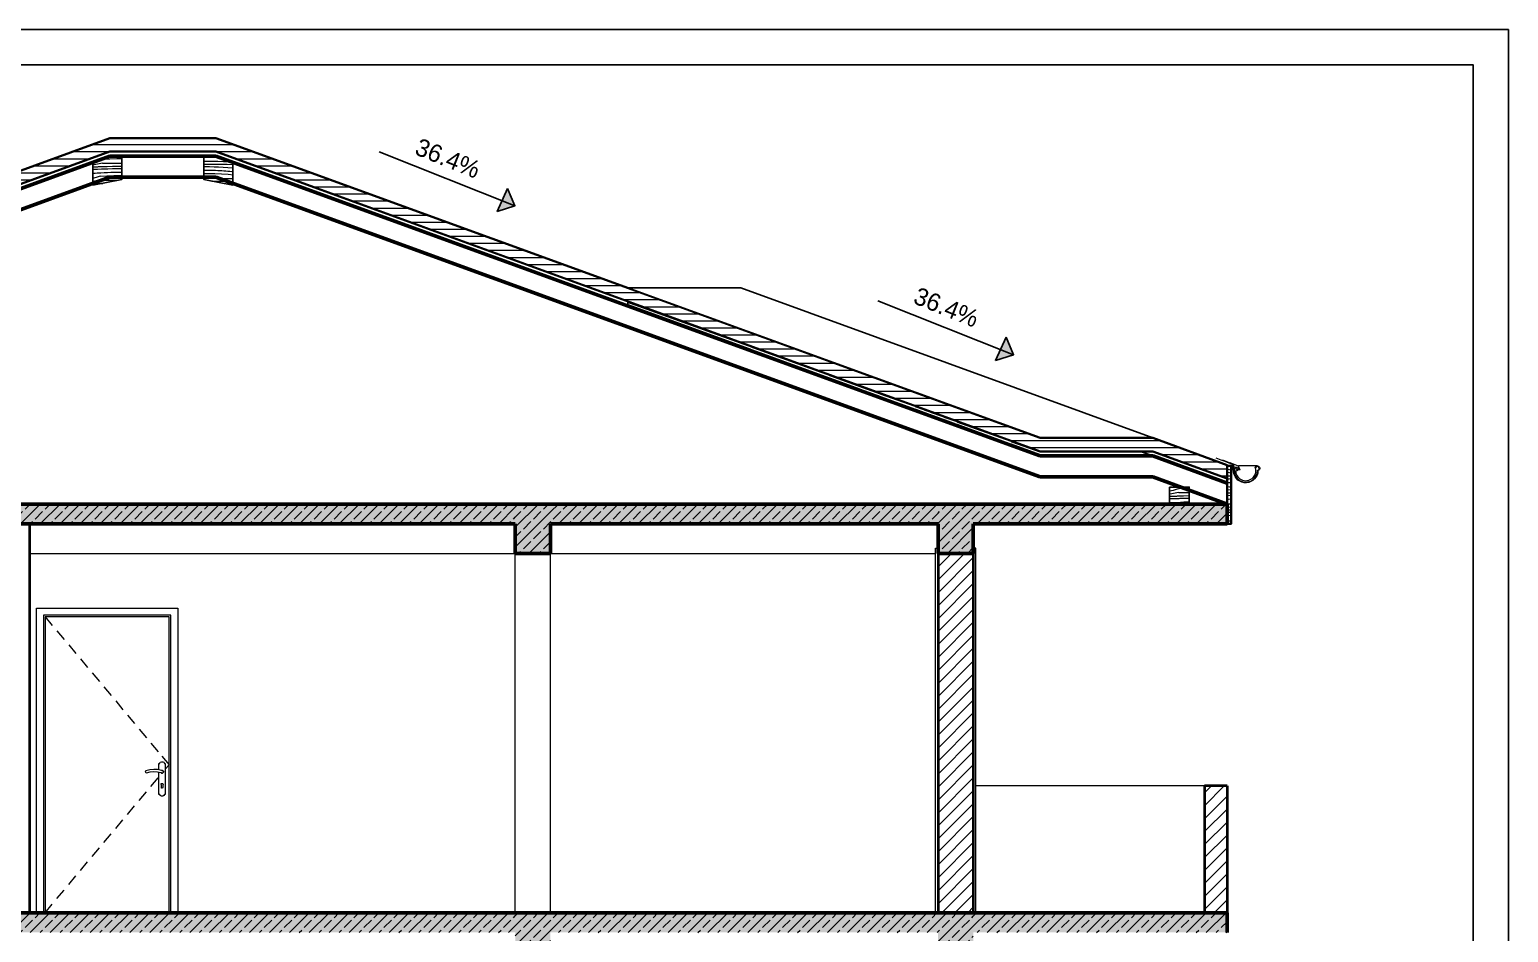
# Model space of a CAD drawing. Extents: x -1929 to 256751, y -18317 to 36108.
# Drawn here: x 3715 to 4764, y 1091 to 1732 of the extents above; entities that cross this region are included whole.
import ezdxf

# ---------------------------------------------------------------- set-up
doc = ezdxf.new("R2010")
doc.units = 0
doc.header["$LTSCALE"] = 5
doc.header["$MEASUREMENT"] = 0
doc.set_wipeout_variables(frame=1)
doc.linetypes.add('- Скирити линии', pattern=[245, 200, -45])
doc.linetypes.add('Wipeout_Contour', pattern=[100000, 0, -100000])
for name, color, linetype in [('1 _ Греди - Основни.Structural - Bearing', 7, 'Continuous'), ('1 _ Плочи - Основни.Structural - Bearing', 7, 'Continuous'), ('4 _ - Фрагмент - Разрез.2D Elements', 7, 'Continuous'), ('4 _ - Щриховки - Основни.2D Elements', 7, 'Continuous'), ('7 _ - Основни елементи.2D Elements', 7, 'Continuous'), ('A-Fill 2D', 7, 'Continuous'), ('A-Slabs', 7, 'Continuous'), ('KEREMIDI', 7, 'Continuous'), ('Structural - Bearing', 7, 'Continuous')]:
    doc.layers.add(name, color=color, linetype=linetype)
doc.styles.add('GENERATED_STYLE_1', font='GOTHIC.TTF')
pattern_1 = [(45, (3672.576, 1105.0416), (-4.596194, 4.596194), [])]
pattern_2 = [(45, (3672.576, 1105.042), (-7.07107, 7.07107), []), (45, (3669.04, 1108.577), (-7.07107, 7.07107), [7.5, -2.5])]
pattern_3 = [(0, (3672.576, 1105.0416), (0, 5), [])]

# ---------------------------------------------------------------- blocks, each defined once
blk = doc.blocks.new('*X7')
at = {"layer": 'A-Fill 2D', "color": 251, "linetype": 'Continuous', "lineweight": 20, "ltscale": 0.01, "true_color": 0x6a6a6a}
for p, q in [((37526, 28263), (37559, 28257)), ((37526, 28219), (37559, 28216)), ((37526, 28167), (37552, 28166)), ((37526, 28126), (37552, 28128)), ((37552, 28166), (37586, 28166)), ((37552, 28128), (37586, 28130)), ((37559, 28257), (37586, 28254)), ((37559, 28216), (37586, 28213)), ((37526, 28074), (37547, 28074)), ((37526, 28015), (37561, 28011)), ((37526, 27974), (37586, 27968)), ((37526, 27926), (37551, 27926)), ((37547, 28074), (37568, 28076)), ((37551, 27926), (37586, 27925)), ((37561, 28011), (37586, 28010)), ((37568, 28076), (37586, 28078)), ((37526, 27889), (37579, 27892)), ((37526, 27835), (37547, 27838)), ((37526, 27771), (37563, 27769)), ((37526, 27729), (37569, 27724)), ((37547, 27838), (37569, 27842)), ((37563, 27769), (37586, 27769)), ((37569, 27842), (37586, 27846)), ((37569, 27724), (37583, 27723)), ((37579, 27892), (37586, 27893)), ((37583, 27723), (37586, 27722)), ((37526, 27685), (37551, 27685)), ((37526, 27651), (37537, 27652)), ((37526, 27601), (37547, 27606)), ((37526, 27529), (37565, 27529)), ((37537, 27652), (37586, 27655)), ((37547, 27606), (37568, 27612)), ((37551, 27685), (37586, 27684)), ((37565, 27529), (37586, 27531)), ((37568, 27612), (37586, 27614))]:
    blk.add_line(p, q, dxfattribs=at)
blk = doc.blocks.new('*X9')
at = {"color": 251, "linetype": 'Continuous', "lineweight": 20, "ltscale": 0.01, "true_color": 0x6a6a6a}
for p, q in [((36712, 27950), (36709, 27949)), ((36718, 27908), (36709, 27907)), ((36758, 27960), (36712, 27950)), ((36742, 27912), (36718, 27908)), ((36766, 27916), (36742, 27912)), ((36803, 27973), (36758, 27960)), ((36790, 27921), (36766, 27916)), ((36814, 27926), (36790, 27921)), ((36848, 27987), (36803, 27973)), ((36838, 27931), (36814, 27926)), ((36838, 27931), (36917, 27931)), ((36848, 27987), (36943, 27992)), ((36917, 27931), (36989, 27930)), ((36943, 27992), (36989, 27993)), ((36709, 27879), (36755, 27879)), ((36709, 27846), (36766, 27848)), ((36709, 27789), (36734, 27790)), ((36734, 27790), (36760, 27791)), ((36755, 27880), (36764, 27880)), ((36760, 27791), (36787, 27792)), ((36764, 27880), (36773, 27881)), ((36766, 27848), (36823, 27848)), ((36773, 27881), (36783, 27881)), ((36783, 27881), (36792, 27881)), ((36787, 27792), (36814, 27792)), ((36792, 27881), (36801, 27882)), ((36801, 27882), (36811, 27882)), ((36811, 27882), (36820, 27883)), ((36814, 27792), (36862, 27796)), ((36820, 27883), (36830, 27883)), ((36823, 27848), (36834, 27849)), ((36830, 27883), (36906, 27886)), ((36834, 27849), (36846, 27849)), ((36846, 27849), (36857, 27850)), ((36857, 27850), (36868, 27850)), ((36862, 27796), (36910, 27799)), ((36868, 27850), (36879, 27851)), ((36879, 27851), (36890, 27851)), ((36890, 27851), (36901, 27851)), ((36901, 27851), (36912, 27852)), ((36906, 27886), (36982, 27888)), ((36910, 27799), (36958, 27801)), ((36912, 27852), (36978, 27853)), ((36958, 27801), (36989, 27802)), ((36978, 27853), (36989, 27853)), ((36982, 27888), (36989, 27888))]:
    blk.add_line(p, q, dxfattribs=at)
blk = doc.blocks.new('*X10')
at = {"color": 251, "linetype": 'Continuous', "lineweight": 20, "ltscale": 0.01, "true_color": 0x6a6a6a}
for p, q in [((23006, 32633), (23047, 32633)), ((23006, 32592), (23032, 32592)), ((23006, 32557), (23018, 32557)), ((23018, 32557), (23084, 32556)), ((23032, 32592), (23108, 32593)), ((23047, 32633), (23126, 32632)), ((23084, 32556), (23150, 32555)), ((23108, 32593), (23184, 32592)), ((23126, 32632), (23205, 32632)), ((23150, 32555), (23216, 32553)), ((23184, 32592), (23260, 32591)), ((23205, 32632), (23283, 32631)), ((23216, 32553), (23282, 32550)), ((23260, 32591), (23337, 32589)), ((23282, 32550), (23348, 32546)), ((23283, 32631), (23362, 32630)), ((23337, 32589), (23413, 32586)), ((23348, 32546), (23414, 32541)), ((23362, 32630), (23373, 32630)), ((23413, 32586), (23420, 32586)), ((23414, 32541), (23420, 32540)), ((23006, 32506), (23028, 32506)), ((23006, 32458), (23065, 32458)), ((23006, 32393), (23084, 32392)), ((23028, 32506), (23076, 32506)), ((23065, 32458), (23161, 32457)), ((23076, 32506), (23124, 32506)), ((23084, 32392), (23162, 32391)), ((23118, 32352), (23142, 32352)), ((23124, 32506), (23173, 32504)), ((23142, 32352), (23218, 32350)), ((23161, 32457), (23257, 32453)), ((23162, 32391), (23241, 32391)), ((23173, 32504), (23202, 32503)), ((23202, 32503), (23231, 32502)), ((23218, 32350), (23294, 32348)), ((23231, 32502), (23260, 32500)), ((23241, 32391), (23320, 32390)), ((23257, 32453), (23352, 32447)), ((23260, 32500), (23289, 32498)), ((23289, 32498), (23318, 32496)), ((23294, 32348), (23371, 32346)), ((23318, 32496), (23347, 32493)), ((23320, 32390), (23398, 32389)), ((23347, 32493), (23375, 32490)), ((23352, 32447), (23420, 32441)), ((23371, 32346), (23420, 32349)), ((23375, 32490), (23404, 32487)), ((23398, 32389), (23420, 32389)), ((23404, 32487), (23420, 32484)), ((23393, 32298), (23371, 32301)), ((23393, 32298), (23414, 32297)), ((23414, 32297), (23420, 32297))]:
    blk.add_line(p, q, dxfattribs=at)
blk = doc.blocks.new('*X11')
at = {"color": 251, "linetype": 'Continuous', "lineweight": 20, "ltscale": 0.01, "true_color": 0x6a6a6a}
for p, q in [((21448, 32583), (21432, 32581)), ((21432, 32553), (21485, 32554)), ((21472, 32587), (21448, 32583)), ((21496, 32591), (21472, 32587)), ((21485, 32554), (21494, 32555)), ((21533, 32647), (21488, 32635)), ((21494, 32555), (21504, 32555)), ((21520, 32596), (21496, 32591)), ((21504, 32555), (21513, 32556)), ((21513, 32556), (21522, 32556)), ((21544, 32601), (21520, 32596)), ((21522, 32556), (21532, 32557)), ((21532, 32557), (21541, 32557)), ((21578, 32662), (21533, 32647)), ((21541, 32557), (21550, 32557)), ((21568, 32606), (21544, 32601)), ((21550, 32557), (21560, 32558)), ((21560, 32558), (21636, 32560)), ((21568, 32606), (21647, 32605)), ((21578, 32662), (21673, 32667)), ((21587, 32524), (21598, 32525)), ((21598, 32525), (21609, 32525)), ((21609, 32525), (21620, 32526)), ((21620, 32526), (21631, 32526)), ((21631, 32526), (21642, 32526)), ((21636, 32560), (21712, 32562)), ((21642, 32526), (21708, 32528)), ((21647, 32605), (21726, 32605)), ((21673, 32667), (21769, 32670)), ((21708, 32528), (21775, 32528)), ((21712, 32562), (21789, 32564)), ((21726, 32605), (21804, 32604)), ((21769, 32670), (21846, 32670)), ((21775, 32528), (21841, 32528)), ((21789, 32564), (21846, 32564)), ((21804, 32604), (21846, 32604)), ((21841, 32528), (21846, 32528)), ((21432, 32521), (21439, 32521)), ((21432, 32463), (21437, 32464)), ((21445, 32394), (21432, 32391)), ((21454, 32351), (21432, 32347)), ((21437, 32464), (21464, 32465)), ((21439, 32521), (21496, 32522)), ((21491, 32407), (21445, 32394)), ((21452, 32314), (21461, 32315)), ((21478, 32355), (21454, 32351)), ((21461, 32315), (21471, 32315)), ((21464, 32465), (21490, 32466)), ((21471, 32315), (21480, 32316)), ((21502, 32360), (21478, 32355)), ((21480, 32316), (21489, 32316)), ((21489, 32316), (21499, 32317)), ((21490, 32466), (21517, 32466)), ((21536, 32421), (21491, 32407)), ((21496, 32522), (21554, 32523)), ((21499, 32317), (21508, 32317)), ((21526, 32366), (21502, 32360)), ((21508, 32317), (21517, 32317)), ((21517, 32466), (21544, 32467)), ((21517, 32317), (21572, 32319)), ((21526, 32366), (21604, 32365)), ((21536, 32421), (21631, 32426)), ((21544, 32467), (21592, 32471)), ((21554, 32523), (21565, 32524)), ((21565, 32524), (21576, 32524)), ((21576, 32524), (21587, 32524)), ((21592, 32471), (21640, 32473)), ((21604, 32365), (21683, 32365)), ((21631, 32426), (21727, 32429)), ((21640, 32473), (21688, 32476)), ((21683, 32365), (21762, 32364)), ((21688, 32476), (21737, 32477)), ((21727, 32429), (21822, 32430)), ((21737, 32477), (21785, 32478)), ((21762, 32364), (21794, 32364)), ((21785, 32478), (21833, 32478)), ((21822, 32430), (21846, 32429)), ((21833, 32478), (21846, 32478)), ((21432, 32314), (21442, 32314)), ((21443, 32314), (21452, 32314))]:
    blk.add_line(p, q, dxfattribs=at)

msp = doc.modelspace()

# ---------------------------------------------------------------- hatches: boundary and pattern name
at = {"layer": '1 _ Греди - Основни.Structural - Bearing', "linetype": 'Continuous', "lineweight": 15}
for points in [[(4084.2, 1105), (4059.2, 1105), (4059.2, 1070), (4084.2, 1070)], [(4359.2, 1070), (4384.2, 1070), (4384.2, 1105), (4359.2, 1105)]]:
    msp.add_hatch(color=9, dxfattribs=at).paths.add_polyline_path(points)
at = {"layer": '1 _ Греди - Основни.Structural - Bearing', "linetype": 'Continuous', "lineweight": 13, "true_color": 0x2b2b2b}
h = msp.add_hatch(dxfattribs=at)
h.set_pattern_fill('1_СТОМАНОБЕТОН_0001', color=250, scale=0.05, style=0, pattern_type=2)
h.set_pattern_definition(pattern_2)
h.paths.add_polyline_path([(4084.2, 1105), (4059.2, 1105), (4059.2, 1070), (4084.2, 1070)])
h = msp.add_hatch(dxfattribs=at)
h.set_pattern_fill('1_СТОМАНОБЕТОН_0001', color=250, scale=0.05, style=0, pattern_type=2)
h.set_pattern_definition(pattern_2)
h.paths.add_polyline_path([(4359.2, 1070), (4384.2, 1070), (4384.2, 1105), (4359.2, 1105)])
at = {"layer": '1 _ Плочи - Основни.Structural - Bearing', "linetype": 'Continuous', "lineweight": 15}
for points in [[(3569, 1091), (4059.2, 1091), (4059.2, 1105), (3569, 1105)], [(4084.2, 1091), (4359.2, 1091), (4359.2, 1105), (4084.2, 1105)], [(4384.2, 1091), (4564.2, 1091), (4564.2, 1105), (4384.2, 1105)]]:
    msp.add_hatch(color=9, dxfattribs=at).paths.add_polyline_path(points)
at = {"layer": '1 _ Плочи - Основни.Structural - Bearing', "linetype": 'Continuous', "lineweight": 13, "true_color": 0x2b2b2b}
h = msp.add_hatch(dxfattribs=at)
h.set_pattern_fill('1_СТОМАНОБЕТОН_0001', color=250, scale=0.05, style=0, pattern_type=2)
h.set_pattern_definition(pattern_2)
h.paths.add_polyline_path([(3569, 1091), (4059.2, 1091), (4059.2, 1105), (3569, 1105)])
h = msp.add_hatch(dxfattribs=at)
h.set_pattern_fill('1_СТОМАНОБЕТОН_0001', color=250, scale=0.05, style=0, pattern_type=2)
h.set_pattern_definition(pattern_2)
h.paths.add_polyline_path([(4084.2, 1091), (4359.2, 1091), (4359.2, 1105), (4084.2, 1105)])
h = msp.add_hatch(dxfattribs=at)
h.set_pattern_fill('1_СТОМАНОБЕТОН_0001', color=250, scale=0.05, style=0, pattern_type=2)
h.set_pattern_definition(pattern_2)
h.paths.add_polyline_path([(4384.2, 1091), (4564.2, 1091), (4564.2, 1105), (4384.2, 1105)])
at = {"layer": 'Structural - Bearing', "linetype": 'Continuous', "lineweight": 15, "true_color": 0x5e5e5e}
h = msp.add_hatch(dxfattribs=at)
h.set_pattern_fill('COMMON_BRICK_0001', color=251, scale=0.05, style=0, pattern_type=2)
h.set_pattern_definition(pattern_1)
h.paths.add_polyline_path([(4359.2, 1360), (4359.2, 1105), (4384.2, 1105), (4384.2, 1360)])
h = msp.add_hatch(dxfattribs=at)
h.set_pattern_fill('COMMON_BRICK_0001', color=251, scale=0.05, style=0, pattern_type=2)
h.set_pattern_definition(pattern_1)
h.paths.add_polyline_path([(4564.2, 1195), (4548.2, 1195), (4548.2, 1105), (4564.2, 1105)])

# ---------------------------------------------------------------- linework, layer by layer
at = {"color": 250, "linetype": 'Continuous', "lineweight": 13, "ltscale": 0.01, "true_color": 0x2b2b2b}
msp.add_line((4585.7, 1422), (4572.3, 1422), dxfattribs=at)
at = {"color": 250, "linetype": 'Continuous', "lineweight": 13, "ltscale": 0.01, "true_color": 0x2b2b2b, "flags": 128}
for points in [[(4584.2, 1420.8, -1.56491), (4586.4, 1418.8)], [(4584.2, 1420.8, -1.56491), (4586.4, 1418.8)], [(4586.2, 1416.7, 0.064246), (4586.4, 1418.8)]]:
    msp.add_lwpolyline(points, format="xyb", dxfattribs=at)
at = {"color": 250, "linetype": 'Continuous', "lineweight": 13, "ltscale": 0.01, "true_color": 0x2b2b2b}
for centre, radius, start, end in [((4570.5, 1419.8), 0.8, 256.048, 186.9114), ((4570.5, 1419.8), 0.8, 256.051, 186.9145), ((4577.5, 1418.7), 7.15, 176.8875, 15.6744), ((4577.5, 1418.7), 7.15, 176.8905, 15.6775), ((4585.7, 1420.4), 1.39, 295.8408, 170.3081), ((4585.7, 1420.4), 1.39, 295.8439, 170.3111)]:
    msp.add_arc(centre, radius, start, end, dxfattribs=at)
at = {"layer": '1 _ Греди - Основни.Structural - Bearing', "color": 7, "linetype": 'Continuous', "lineweight": 50, "ltscale": 0.01}
for p, q in [((4059.2, 1381), (4059.2, 1360)), ((4084.2, 1381), (4084.2, 1360)), ((4359.2, 1381), (4359.2, 1360)), ((4384.2, 1381), (4384.2, 1360)), ((4084.2, 1360), (4059.2, 1360)), ((4384.2, 1360), (4359.2, 1360)), ((4084.2, 1105), (4059.2, 1105)), ((4384.2, 1105), (4359.2, 1105))]:
    msp.add_line(p, q, dxfattribs=at)
at = {"layer": '1 _ Греди - Основни.Structural - Bearing', "color": 255, "linetype": 'Continuous', "lineweight": 20, "ltscale": 0.01}
for p, q in [((3714.7, 1360), (4059.2, 1360)), ((4084.2, 1360), (4357.3, 1360))]:
    msp.add_line(p, q, dxfattribs=at)
at = {"layer": '1 _ Плочи - Основни.Structural - Bearing', "color": 7, "linetype": 'Continuous', "lineweight": 50, "ltscale": 0.01}
for p, q in [((3714.7, 1105), (3698.7, 1105)), ((4059.2, 1105), (3714.7, 1105)), ((4359.2, 1105), (4084.2, 1105)), ((4548.2, 1105), (4384.2, 1105)), ((4564.2, 1105), (4548.2, 1105)), ((4564.2, 1105), (4564.2, 1091))]:
    msp.add_line(p, q, dxfattribs=at)
at = {"layer": '7 _ - Основни елементи.2D Elements', "linetype": 'Continuous', "lineweight": 25, "ltscale": 0.2, "flags": 128}
for points in [[(2713.4, 1731.7), (4763.8, 1731.7), (4763.8, 28.6), (2713.4, 28.6)], [(2838.4, 1706.7), (4738.8, 1706.7), (4738.8, 53.6), (2838.4, 53.6)]]:
    msp.add_lwpolyline(points, close=True, dxfattribs=at)
at = {"layer": 'Structural - Bearing', "color": 7, "linetype": 'Continuous', "lineweight": 50, "ltscale": 0.01}
for p, q in [((3714.7, 1381), (3698.7, 1381)), ((4059.2, 1381), (3714.7, 1381)), ((4359.2, 1381), (4084.2, 1381)), ((4564.2, 1381), (4384.2, 1381))]:
    msp.add_line(p, q, dxfattribs=at)
at = {"layer": 'Structural - Bearing', "color": 7, "linetype": 'Continuous', "lineweight": 40, "ltscale": 0.01}
for p, q in [((3714.7, 1381), (3714.7, 1105)), ((4359.2, 1360), (4359.2, 1105)), ((4384.2, 1360), (4384.2, 1105)), ((4548.2, 1195), (4548.2, 1105)), ((4564.2, 1195), (4548.2, 1195)), ((4564.2, 1195), (4564.2, 1105))]:
    msp.add_line(p, q, dxfattribs=at)
at = {"layer": 'Structural - Bearing', "color": 251, "linetype": 'Continuous', "lineweight": 20, "ltscale": 0.01, "true_color": 0x5e5e5e}
for p, q in [((4059.2, 1105), (4059.2, 1360)), ((4084.2, 1105), (4084.2, 1360))]:
    msp.add_line(p, q, dxfattribs=at)
at = {"layer": 'Structural - Bearing', "color": 251, "linetype": 'Continuous', "lineweight": 20, "ltscale": 0.01, "true_color": 0x6a6a6a}
for p, q in [((4357.3, 1105), (4357.3, 1363.7)), ((4357.3, 1363.7), (4359.2, 1363.7)), ((4386.1, 1363.7), (4384.2, 1363.7)), ((4386.1, 1105), (4386.1, 1363.7)), ((4548.2, 1195), (4386.1, 1195))]:
    msp.add_line(p, q, dxfattribs=at)
at = {"layer": 'Structural - Bearing', "color": 253, "linetype": 'Continuous', "lineweight": 15, "ltscale": 0.01}
for p, q in [((3719.5, 1105), (3719.5, 1321.2)), ((3719.5, 1321.2), (3819.9, 1321.2)), ((3724.5, 1316.2), (3724.5, 1105)), ((3814.9, 1316.2), (3724.5, 1316.2)), ((3725.7, 1315), (3725.7, 1105)), ((3813.7, 1315), (3725.7, 1315)), ((3813.7, 1105), (3813.7, 1315)), ((3814.9, 1105), (3814.9, 1316.2)), ((3819.9, 1321.2), (3819.9, 1105)), ((3802.7, 1206.7), (3799.9, 1206.5)), ((3805.5, 1206.6), (3802.7, 1206.7)), ((3808.2, 1205.9), (3805.5, 1206.6)), ((3806.4, 1206.4), (3806.4, 1211)), ((3806.4, 1211), (3807, 1211)), ((3807, 1211), (3807.4, 1211.8)), ((3807.4, 1211.8), (3808.2, 1212.2)), ((3808.2, 1212.2), (3809.1, 1212.2)), ((3809.1, 1212.2), (3809.9, 1211.8)), ((3809.9, 1211.8), (3810.3, 1211)), ((3810.3, 1211), (3810.9, 1211)), ((3810.9, 1211), (3810.9, 1189)), ((3796.8, 1205.4), (3796.7, 1204.8)), ((3796.7, 1204.8), (3797.1, 1204.4)), ((3797.2, 1205.8), (3796.8, 1205.4)), ((3797.1, 1204.4), (3797.6, 1204.3)), ((3799.9, 1206.5), (3797.2, 1205.8)), ((3797.2, 1205.8), (3797.2, 1205.8)), ((3797.6, 1204.3), (3800.1, 1205)), ((3800.1, 1205), (3802.7, 1205.2)), ((3802.7, 1205.2), (3805.3, 1205.1)), ((3805.3, 1205.1), (3807.8, 1204.5)), ((3806.4, 1189), (3806.4, 1204.8)), ((3807.8, 1204.5), (3807.8, 1204.5)), ((3807.8, 1204.5), (3808.3, 1204.1)), ((3807.9, 1196), (3808.1, 1196.6)), ((3808.1, 1204.2), (3808, 1204.4)), ((3808.2, 1204.2), (3808.1, 1204.2)), ((3808.1, 1196.6), (3808.7, 1196.8)), ((3808.9, 1206), (3808.2, 1205.9)), ((3808.3, 1204.1), (3809, 1204.1)), ((3808.4, 1206), (3808.7, 1206)), ((3808.7, 1204), (3808.5, 1204.1)), ((3808.7, 1206), (3808.8, 1206)), ((3808.8, 1204.1), (3808.7, 1204)), ((3808.7, 1196.8), (3809.2, 1196.6)), ((3809.4, 1205.7), (3808.9, 1206)), ((3809, 1205.9), (3809.2, 1205.9)), ((3809, 1204.1), (3809.5, 1204.5)), ((3809.2, 1204.2), (3809.1, 1204.2)), ((3809.2, 1205.9), (3809.3, 1205.7)), ((3809.3, 1204.4), (3809.2, 1204.2)), ((3809.2, 1196.6), (3809.4, 1196)), ((3809.7, 1205.1), (3809.4, 1205.7)), ((3809.5, 1205.5), (3809.6, 1205.4)), ((3809.5, 1204.5), (3809.7, 1205.1)), ((3809.6, 1204.7), (3809.5, 1204.6)), ((3809.6, 1205.4), (3809.6, 1205.2)), ((3809.6, 1204.9), (3809.6, 1204.7)), ((3807, 1189), (3806.4, 1189)), ((3807.4, 1188.3), (3807, 1189)), ((3808.2, 1187.8), (3807.4, 1188.3)), ((3808.2, 1195.5), (3807.9, 1196)), ((3808.2, 1193.8), (3808.2, 1195.5)), ((3808.3, 1193.4), (3808.2, 1193.8)), ((3809.1, 1187.8), (3808.2, 1187.8)), ((3808.7, 1193.3), (3808.3, 1193.4)), ((3809, 1193.4), (3808.7, 1193.3)), ((3809.2, 1193.8), (3809, 1193.4)), ((3809.9, 1188.3), (3809.1, 1187.8)), ((3809.4, 1196), (3809.2, 1195.5)), ((3809.2, 1195.5), (3809.2, 1193.8)), ((3810.3, 1189), (3809.9, 1188.3)), ((3810.9, 1189), (3810.3, 1189))]:
    msp.add_line(p, q, dxfattribs=at)
at = {"layer": 'Structural - Bearing', "color": 8, "linetype": 'Continuous', "lineweight": 18, "ltscale": 0.01, "true_color": 0x7c7c7c}
for p, q in [((3725.7, 1315), (3730.8, 1308.9)), ((3734, 1305.1), (3739.1, 1298.9)), ((3742.4, 1295.1), (3747.5, 1289)), ((3750.7, 1285.2), (3755.8, 1279)), ((3759.1, 1275.2), (3764.2, 1269.1)), ((3767.4, 1265.2), (3772.5, 1259.1)), ((3775.8, 1255.3), (3780.9, 1249.1)), ((3784.1, 1245.3), (3789.2, 1239.2)), ((3792.5, 1235.3), (3797.6, 1229.2)), ((3800.8, 1225.4), (3805.9, 1219.2)), ((3808.5, 1216.2), (3813.7, 1210)), ((3810.9, 1206.8), (3813.7, 1210)), ((3800.8, 1194.7), (3805.9, 1200.8)), ((3792.5, 1184.7), (3797.6, 1190.9)), ((3784.1, 1174.8), (3789.2, 1180.9)), ((3775.8, 1164.8), (3780.9, 1171)), ((3767.4, 1154.9), (3772.5, 1161)), ((3759.1, 1144.9), (3764.2, 1151)), ((3750.7, 1134.9), (3755.8, 1141.1)), ((3742.4, 1125), (3747.5, 1131.1)), ((3734, 1115), (3739.1, 1121.1)), ((3725.7, 1105), (3730.8, 1111.2))]:
    msp.add_line(p, q, dxfattribs=at)

# ---------------------------------------------------------------- next in the draw order: wipeouts: each hides what was drawn before it
at = {"color": 254, "linetype": 'Wipeout_Contour', "lineweight": 0, "ltscale": 150220.291688, "true_color": 0xdedede}
msp.add_wipeout([(3566.5, 1567.3), (3771.6, 1641.9), (3771.6, 1645.1), (3566.5, 1570.5)], dxfattribs=at).dxf.layer = 'KEREMIDI'
at = {"color": 254, "linetype": 'Wipeout_Contour', "lineweight": 0, "ltscale": 172881.952115, "true_color": 0xdedede}
msp.add_wipeout([(4281.9, 1486.8), (4226.5, 1506.9), (4226.5, 1503.7), (4281.9, 1483.6)], dxfattribs=at).dxf.layer = 'KEREMIDI'
at = {"color": 254, "linetype": 'Wipeout_Contour', "lineweight": 0, "ltscale": 175063.84058, "true_color": 0xdedede}
msp.add_wipeout([(4303.3, 1479), (4303.3, 1475.8), (4318.1, 1470.4), (4318.1, 1473.6)], dxfattribs=at).dxf.layer = 'KEREMIDI'
at = {"color": 254, "linetype": 'Wipeout_Contour', "lineweight": 0, "ltscale": 176485.326812, "true_color": 0xdedede}
msp.add_wipeout([(4349.1, 1462.3), (4342.8, 1464.6), (4342.8, 1461.4), (4349.1, 1459.1)], dxfattribs=at).dxf.layer = 'KEREMIDI'
at = {"color": 254, "linetype": 'Wipeout_Contour', "lineweight": 0, "ltscale": 178397.265424, "true_color": 0xdedede}
msp.add_wipeout([(4372.6, 1453.8), (4372.6, 1450.6), (4410.9, 1436.6), (4410.9, 1439.8)], dxfattribs=at).dxf.layer = 'KEREMIDI'
at = {"color": 254, "linetype": 'Wipeout_Contour', "lineweight": 0, "ltscale": 138711.697732, "true_color": 0xdedede}
msp.add_wipeout([(4511.6, 1432.3), (4502.9, 1432.3), (4511.6, 1429.1)], dxfattribs=at).dxf.layer = 'KEREMIDI'

# ---------------------------------------------------------------- next in the draw order: wipeouts: each hides what was drawn before it
at = {"color": 254, "linetype": 'Wipeout_Contour', "lineweight": 0, "ltscale": 158750.68859, "true_color": 0xdedede}
msp.add_wipeout([(3771.6, 1645.1), (3771.6, 1641.9), (3846.9, 1641.9), (3846.9, 1645.1)], dxfattribs=at).dxf.layer = 'KEREMIDI'
at = {"color": 254, "linetype": 'Wipeout_Contour', "lineweight": 0, "ltscale": 176993.735036, "true_color": 0xdedede}
msp.add_wipeout([(4353.7, 1457.5), (4362.9, 1454.1), (4362.9, 1457.3), (4353.7, 1460.7)], dxfattribs=at).dxf.layer = 'KEREMIDI'
at = {"color": 254, "linetype": 'Wipeout_Contour', "lineweight": 0, "ltscale": 182468.345617, "true_color": 0xdedede}
msp.add_wipeout([(4431.6, 1429.1), (4511.6, 1429.1), (4502.9, 1432.3), (4431.6, 1432.3)], dxfattribs=at).dxf.layer = 'KEREMIDI'

# ---------------------------------------------------------------- next in the draw order: wipeouts: each hides what was drawn before it
at = {"color": 254, "linetype": 'Wipeout_Contour', "lineweight": 0, "ltscale": 177387.595222, "true_color": 0xdedede}
msp.add_wipeout([(4219.2, 1548.3), (4139.2, 1548.3), (4431.6, 1441.9), (4511.6, 1441.9)], dxfattribs=at).dxf.layer = 'KEREMIDI'

# ---------------------------------------------------------------- next in the draw order: wipeouts: each hides what was drawn before it
at = {"color": 254, "linetype": 'Wipeout_Contour', "lineweight": 0, "ltscale": 170283.37127, "true_color": 0xdedede}
msp.add_wipeout([(4139.2, 1538.7), (4139.2, 1535.5), (4226.5, 1503.7), (4226.5, 1506.9)], dxfattribs=at).dxf.layer = 'KEREMIDI'
at = {"color": 254, "linetype": 'Wipeout_Contour', "lineweight": 0, "ltscale": 174351.433596, "true_color": 0xdedede}
msp.add_wipeout([(4281.9, 1483.6), (4303.3, 1475.8), (4303.3, 1479), (4281.9, 1486.8)], dxfattribs=at).dxf.layer = 'KEREMIDI'
at = {"color": 254, "linetype": 'Wipeout_Contour', "lineweight": 0, "ltscale": 175856.411697, "true_color": 0xdedede}
msp.add_wipeout([(4318.1, 1473.6), (4318.1, 1470.4), (4342.8, 1461.4), (4342.8, 1464.6)], dxfattribs=at).dxf.layer = 'KEREMIDI'
at = {"color": 254, "linetype": 'Wipeout_Contour', "lineweight": 0, "ltscale": 176708.975474, "true_color": 0xdedede}
msp.add_wipeout([(4353.7, 1460.7), (4349.1, 1462.3), (4349.1, 1459.1), (4353.7, 1457.5)], dxfattribs=at).dxf.layer = 'KEREMIDI'
at = {"color": 254, "linetype": 'Wipeout_Contour', "lineweight": 0, "ltscale": 177385.841215, "true_color": 0xdedede}
msp.add_wipeout([(4372.6, 1453.8), (4362.9, 1457.3), (4362.9, 1454.1), (4372.6, 1450.6)], dxfattribs=at).dxf.layer = 'KEREMIDI'
at = {"color": 254, "linetype": 'Wipeout_Contour', "lineweight": 0, "ltscale": 179656.650597, "true_color": 0xdedede}
msp.add_wipeout([(4431.6, 1432.3), (4410.9, 1439.8), (4410.9, 1436.6), (4431.6, 1429.1)], dxfattribs=at).dxf.layer = 'KEREMIDI'

# ---------------------------------------------------------------- next in the draw order: wipeouts: each hides what was drawn before it
at = {"color": 254, "linetype": 'Wipeout_Contour', "lineweight": 0, "ltscale": 286805.324832, "true_color": 0xdedede}
msp.add_wipeout([(3771.6, 1627), (3134.2, 1395), (4564.2, 1395), (4511.6, 1414.2), (4431.6, 1414.2), (4052, 1552.4), (3846.9, 1627)], dxfattribs=at).dxf.layer = 'KEREMIDI'

# ---------------------------------------------------------------- next in the draw order: hatches: boundary and pattern name
at = {"layer": '1 _ Греди - Основни.Structural - Bearing', "linetype": 'Continuous', "lineweight": 15}
for points in [[(4059.2, 1360), (4084.2, 1360), (4084.2, 1395), (4059.2, 1395)], [(4359.2, 1360), (4384.2, 1360), (4384.2, 1395), (4359.2, 1395)]]:
    msp.add_hatch(color=9, dxfattribs=at).paths.add_polyline_path(points)
at = {"layer": '1 _ Греди - Основни.Structural - Bearing', "linetype": 'Continuous', "lineweight": 13, "true_color": 0x2b2b2b}
h = msp.add_hatch(dxfattribs=at)
h.set_pattern_fill('1_СТОМАНОБЕТОН_0001', color=250, scale=0.05, style=0, pattern_type=2)
h.set_pattern_definition(pattern_2)
h.paths.add_polyline_path([(4059.2, 1360), (4084.2, 1360), (4084.2, 1395), (4059.2, 1395)])
h = msp.add_hatch(dxfattribs=at)
h.set_pattern_fill('1_СТОМАНОБЕТОН_0001', color=250, scale=0.05, style=0, pattern_type=2)
h.set_pattern_definition(pattern_2)
h.paths.add_polyline_path([(4359.2, 1360), (4384.2, 1360), (4384.2, 1395), (4359.2, 1395)])
at = {"layer": 'Structural - Bearing', "linetype": 'Continuous', "lineweight": 15}
for points in [[(4059.2, 1381), (4059.2, 1395), (3569, 1395), (3569, 1381)], [(4359.2, 1381), (4359.2, 1395), (4084.2, 1395), (4084.2, 1381)], [(4384.2, 1395), (4384.2, 1381), (4564.2, 1381), (4564.2, 1395)]]:
    msp.add_hatch(color=9, dxfattribs=at).paths.add_polyline_path(points)
at = {"layer": 'Structural - Bearing', "linetype": 'Continuous', "lineweight": 13, "true_color": 0x2b2b2b}
h = msp.add_hatch(dxfattribs=at)
h.set_pattern_fill('1_СТОМАНОБЕТОН_0001', color=250, scale=0.05, style=0, pattern_type=2)
h.set_pattern_definition(pattern_2)
h.paths.add_polyline_path([(4059.2, 1381), (4059.2, 1395), (3569, 1395), (3569, 1381)])
h = msp.add_hatch(dxfattribs=at)
h.set_pattern_fill('1_СТОМАНОБЕТОН_0001', color=250, scale=0.05, style=0, pattern_type=2)
h.set_pattern_definition(pattern_2)
h.paths.add_polyline_path([(4359.2, 1381), (4359.2, 1395), (4084.2, 1395), (4084.2, 1381)])
h = msp.add_hatch(dxfattribs=at)
h.set_pattern_fill('1_СТОМАНОБЕТОН_0001', color=250, scale=0.05, style=0, pattern_type=2)
h.set_pattern_definition(pattern_2)
h.paths.add_polyline_path([(4384.2, 1395), (4384.2, 1381), (4564.2, 1381), (4564.2, 1395)])

# ---------------------------------------------------------------- next in the draw order: linework, layer by layer
at = {"layer": '1 _ Греди - Основни.Structural - Bearing', "color": 7, "linetype": 'Continuous', "lineweight": 50, "ltscale": 0.01}
for p, q in [((4084.2, 1395), (4059.2, 1395)), ((4384.2, 1395), (4359.2, 1395))]:
    msp.add_line(p, q, dxfattribs=at)
at = {"layer": 'Structural - Bearing', "color": 7, "linetype": 'Continuous', "lineweight": 50, "ltscale": 0.01}
for p, q in [((4059.2, 1395), (3569, 1395)), ((4359.2, 1395), (4084.2, 1395)), ((4564.2, 1395), (4384.2, 1395)), ((4564.2, 1395), (4564.2, 1381))]:
    msp.add_line(p, q, dxfattribs=at)

# ---------------------------------------------------------------- next in the draw order: wipeouts: each hides what was drawn before it
at = {"color": 254, "linetype": 'Wipeout_Contour', "lineweight": 0, "ltscale": 137946.404197, "true_color": 0xdedede}
msp.add_wipeout([(3771.6, 1654.7), (3134.2, 1422.7), (3134.2, 1413.1), (3771.6, 1645.1)], dxfattribs=at).dxf.layer = 'KEREMIDI'
at = {"color": 254, "linetype": 'Wipeout_Contour', "lineweight": 0, "ltscale": 164593.064061, "true_color": 0xdedede}
msp.add_wipeout([(3846.9, 1645.1), (3846.9, 1641.9), (4139.2, 1535.5), (4139.2, 1538.7)], dxfattribs=at).dxf.layer = 'KEREMIDI'
at = {"color": 254, "linetype": 'Wipeout_Contour', "lineweight": 0, "ltscale": 186313.346373, "true_color": 0xdedede}
msp.add_wipeout([(4511.6, 1429.1), (4564.2, 1409.9), (4564.2, 1413.1), (4511.6, 1432.3)], dxfattribs=at).dxf.layer = 'KEREMIDI'

# ---------------------------------------------------------------- next in the draw order: hatches: boundary and pattern name
at = {"layer": 'KEREMIDI', "linetype": 'Continuous', "lineweight": 15, "true_color": 0xbf8080}
h = msp.add_hatch(dxfattribs=at)
h.set_pattern_fill('ROOF_TILE_0001', color=23, scale=0.05, style=0, pattern_type=2)
h.set_pattern_definition(pattern_3)
h.paths.add_polyline_path([(3771.6, 1654.7), (3134.2, 1422.7), (3134.2, 1413.1), (3771.6, 1645.1)])

# ---------------------------------------------------------------- next in the draw order: linework, layer by layer
at = {"color": 7, "linetype": 'Continuous', "lineweight": 25, "ltscale": 0.01, "flags": 128}
msp.add_lwpolyline([(4523.4, 1407), (4537.4, 1407), (4537.4, 1395), (4523.4, 1395)], close=True, dxfattribs=at)
at = {"layer": 'KEREMIDI', "color": 7, "linetype": 'Continuous', "lineweight": 50, "ltscale": 0.01}
msp.add_line((3771.6, 1627), (3134.2, 1395), dxfattribs=at)

# ---------------------------------------------------------------- next in the draw order: block references
at = {"color": 251, "linetype": 'Continuous', "lineweight": 20, "ltscale": 0.01, "true_color": 0x4e4e4e, "xscale": 0.0499999973793891, "yscale": 0.0499999973793891, "zscale": 0.0499999973793891}
msp.add_blockref('*X9', (2688, 6.6), dxfattribs=at)

# ---------------------------------------------------------------- next in the draw order: wipeouts: each hides what was drawn before it
at = {"color": 254, "linetype": 'Wipeout_Contour', "lineweight": 0, "ltscale": 170648.785891, "true_color": 0xdedede}
msp.add_wipeout([(4431.6, 1441.9), (3846.9, 1654.7), (3846.9, 1645.1), (4431.6, 1432.3)], dxfattribs=at).dxf.layer = 'KEREMIDI'
at = {"color": 254, "linetype": 'Wipeout_Contour', "lineweight": 0, "ltscale": 186624.2753, "true_color": 0xdedede}
msp.add_wipeout([(4511.6, 1441.9), (4511.6, 1432.3), (4564.2, 1413.1), (4564.2, 1422.7)], dxfattribs=at).dxf.layer = 'KEREMIDI'

# ---------------------------------------------------------------- next in the draw order: hatches: boundary and pattern name
at = {"layer": '4 _ - Щриховки - Основни.2D Elements', "linetype": 'Continuous', "lineweight": 15, "true_color": 0xaaaaaa}
for points in [[(4053.7, 1619), (4046.3, 1602.6), (4058.9, 1606.5)], [(4407.4, 1513.3), (4400, 1496.8), (4412.6, 1500.8)]]:
    msp.add_hatch(color=253, dxfattribs=at).paths.add_polyline_path(points)
at = {"layer": 'KEREMIDI', "linetype": 'Continuous', "lineweight": 15, "true_color": 0xbf8080}
h = msp.add_hatch(dxfattribs=at)
h.set_pattern_fill('ROOF_TILE_0001', color=23, scale=0.05, style=0, pattern_type=2)
h.set_pattern_definition(pattern_3)
h.paths.add_polyline_path([(4431.6, 1441.9), (3846.9, 1654.7), (3846.9, 1645.1), (4431.6, 1432.3)])
h = msp.add_hatch(dxfattribs=at)
h.set_pattern_fill('ROOF_TILE_0001', color=23, scale=0.05, style=0, pattern_type=2)
h.set_pattern_definition(pattern_3)
h.paths.add_polyline_path([(4511.6, 1441.9), (4511.6, 1432.3), (4564.2, 1413.1), (4564.2, 1422.7)])

# ---------------------------------------------------------------- next in the draw order: linework, layer by layer
at = {"color": 250, "linetype": 'Continuous', "lineweight": 13, "ltscale": 0.01, "true_color": 0x2b2b2b, "flags": 128}
for points in [[(4556.3, 1427.7), (4560.9, 1425.9)], [(4565.6, 1424), (4560.9, 1425.9)], [(4561.1, 1426.3), (4565.7, 1424.5)], [(4568.7, 1422.8), (4565.6, 1424)], [(4565.7, 1424.5), (4568.9, 1423.2)], [(4566.3, 1424.5), (4572.2, 1422.1), (4573.4, 1419.2), (4573, 1419), (4572.5, 1420.1)], [(4564.2, 1415.3), (4564.2, 1410.4), (4564.2, 1407.2), (4564.2, 1395)]]:
    msp.add_lwpolyline(points, dxfattribs=at)
at = {"color": 7, "linetype": 'Continuous', "lineweight": 35, "ltscale": 0.01, "flags": 128}
msp.add_lwpolyline([(4564.2, 1381), (4567.2, 1381), (4567.2, 1422.2), (4564.2, 1422.2)], close=True, dxfattribs=at)
at = {"color": 250, "linetype": 'Continuous', "lineweight": 13, "ltscale": 0.01, "true_color": 0x2b2b2b, "flags": 128}
for points in [[(4568.7, 1422.8), (4569.4, 1417.7, 0.937526), (4585.7, 1418.6), (4585.7, 1419), (4586.1, 1419.1), (4586.1, 1418.7, -0.941059), (4568.9, 1417.6), (4568.2, 1422.8)], [(4569.5, 1417.8), (4569.4, 1419.8, -1.932039), (4571.3, 1418.6)], [(4569.5, 1417.8), (4569.4, 1419.8, -1.932039), (4571.3, 1418.6)]]:
    msp.add_lwpolyline(points, format="xyb", dxfattribs=at)
at = {"layer": '4 _ - Щриховки - Основни.2D Elements', "color": 250, "linetype": 'Continuous', "lineweight": 13, "ltscale": 0.01, "true_color": 0x2b2b2b, "flags": 128}
for points in [[(4053.7, 1619), (4058.9, 1606.5), (4046.3, 1602.6)], [(4407.4, 1513.3), (4412.6, 1500.8), (4400, 1496.8)]]:
    msp.add_lwpolyline(points, close=True, dxfattribs=at)
at = {"layer": '7 _ - Основни елементи.2D Elements', "linetype": 'Continuous', "lineweight": 25, "ltscale": 0.2, "flags": 128}
for points in [[(3962.7, 1645), (4058.9, 1606.5)], [(4316.4, 1539.3), (4412.6, 1500.8)]]:
    msp.add_lwpolyline(points, dxfattribs=at)
at = {"layer": '7 _ - Основни елементи.2D Elements', "linetype": '- Скирити линии', "lineweight": 25, "ltscale": 0.2, "flags": 128}
for points in [[(4053.7, 1619), (4058.9, 1606.5), (4046.3, 1602.6)], [(4407.4, 1513.3), (4412.6, 1500.8), (4400, 1496.8)]]:
    msp.add_lwpolyline(points, close=True, dxfattribs=at)
at = {"layer": 'A-Slabs', "color": 7, "linetype": 'Continuous', "lineweight": 35, "ltscale": 0.01}
msp.add_line((4567.2, 1409.9), (4567.2, 1404.9), dxfattribs=at)
at = {"layer": 'KEREMIDI', "color": 7, "linetype": 'Continuous', "lineweight": 50, "ltscale": 0.01}
for p, q in [((3846.9, 1627), (3771.6, 1627)), ((4511.6, 1414.2), (4431.6, 1414.2)), ((4511.6, 1414.2), (4564.2, 1395))]:
    msp.add_line(p, q, dxfattribs=at)
at = {"layer": 'KEREMIDI', "color": 7, "linetype": 'Continuous', "lineweight": 25, "ltscale": 0.01}
for p, q in [((4219.2, 1548.3), (4139.2, 1548.3)), ((4139.2, 1535.5), (4139.2, 1538.7))]:
    msp.add_line(p, q, dxfattribs=at)
at = {"layer": 'KEREMIDI', "linetype": 'Continuous', "lineweight": 13, "ltscale": 0.01, "flags": 128}
msp.add_lwpolyline([(4564.2, 1422.7), (4564.2, 1413.1), (4564.2, 1409.9), (4564.2, 1395)], dxfattribs=at)

# ---------------------------------------------------------------- next in the draw order: block references
at = {"color": 251, "linetype": 'Continuous', "lineweight": 20, "ltscale": 0.01, "true_color": 0x4e4e4e, "xscale": 0.0499999973793891, "yscale": 0.0499999973793891, "zscale": 0.0499999973793891}
for name in ['*X10', '*X7']:
    msp.add_blockref(name, (2688, 6.6), dxfattribs=at)

# ---------------------------------------------------------------- next in the draw order: texts
at = {"layer": '4 _ - Фрагмент - Разрез.2D Elements', "linetype": 'Continuous', "lineweight": 35, "char_height": 12.5, "attachment_point": 5, "rotation": 337.9692, "style": 'GENERATED_STYLE_1'}
for insert in [(4011.4, 1640.3), (4365.1, 1534.6)]:
    msp.add_mtext('\\A1;{\\pqc;\\fCentury Gothic|b0|i0|c204|p34;36.4%}', dxfattribs=dict(at, insert=insert))

# ---------------------------------------------------------------- next in the draw order: wipeouts: each hides what was drawn before it
at = {"color": 254, "linetype": 'Wipeout_Contour', "lineweight": 0, "ltscale": 159172.490656, "true_color": 0xdedede}
msp.add_wipeout([(3846.9, 1654.7), (3771.6, 1654.7), (3771.6, 1645.1), (3846.9, 1645.1)], dxfattribs=at).dxf.layer = 'KEREMIDI'
at = {"color": 254, "linetype": 'Wipeout_Contour', "lineweight": 0, "ltscale": 182925.736976, "true_color": 0xdedede}
msp.add_wipeout([(4431.6, 1441.9), (4431.6, 1432.3), (4511.6, 1432.3), (4511.6, 1441.9)], dxfattribs=at).dxf.layer = 'KEREMIDI'

# ---------------------------------------------------------------- next in the draw order: hatches: boundary and pattern name
at = {"layer": 'KEREMIDI', "linetype": 'Continuous', "lineweight": 15, "true_color": 0xbf8080}
h = msp.add_hatch(dxfattribs=at)
h.set_pattern_fill('ROOF_TILE_0001', color=23, scale=0.05, style=0, pattern_type=2)
h.set_pattern_definition(pattern_3)
h.paths.add_polyline_path([(3846.9, 1654.7), (3771.6, 1654.7), (3771.6, 1645.1), (3846.9, 1645.1)])
h = msp.add_hatch(dxfattribs=at)
h.set_pattern_fill('ROOF_TILE_0001', color=23, scale=0.05, style=0, pattern_type=2)
h.set_pattern_definition(pattern_3)
h.paths.add_polyline_path([(4431.6, 1441.9), (4431.6, 1432.3), (4511.6, 1432.3), (4511.6, 1441.9)])

# ---------------------------------------------------------------- next in the draw order: linework, layer by layer
at = {"color": 7, "linetype": 'Continuous', "lineweight": 25, "ltscale": 0.01, "flags": 128}
for points in [[(3759.6, 1621.2), (3780.2, 1625.3), (3780.2, 1641.2), (3769.6, 1641.2), (3759.6, 1637.2)], [(3858.9, 1621.2), (3838.2, 1625.3), (3838.2, 1641.2), (3848.9, 1641.2), (3858.9, 1637.2)]]:
    msp.add_lwpolyline(points, close=True, dxfattribs=at)
at = {"layer": 'KEREMIDI', "color": 7, "linetype": 'Continuous', "lineweight": 35, "ltscale": 0.01}
for p, q in [((3771.6, 1654.7), (3134.2, 1422.7)), ((3846.9, 1654.7), (3771.6, 1654.7)), ((3846.9, 1654.7), (4431.6, 1441.9)), ((3771.6, 1645.1), (3134.2, 1413.1)), ((3846.9, 1645.1), (3771.6, 1645.1)), ((3846.9, 1645.1), (4431.6, 1432.3)), ((4511.6, 1441.9), (4431.6, 1441.9)), ((4511.6, 1441.9), (4564.2, 1422.7)), ((4511.6, 1432.3), (4431.6, 1432.3)), ((4511.6, 1432.3), (4564.2, 1413.1))]:
    msp.add_line(p, q, dxfattribs=at)
at = {"layer": 'KEREMIDI', "color": 7, "linetype": 'Continuous', "lineweight": 25, "ltscale": 0.01}
for p, q in [((3771.6, 1645.1), (3134.2, 1413.1)), ((4511.6, 1441.9), (4219.2, 1548.3)), ((4511.6, 1429.1), (4502.9, 1432.3))]:
    msp.add_line(p, q, dxfattribs=at)
at = {"layer": 'KEREMIDI', "color": 7, "linetype": 'Continuous', "lineweight": 50, "ltscale": 0.01}
for p, q in [((3771.6, 1641.9), (3134.2, 1409.9)), ((3846.9, 1641.9), (3771.6, 1641.9)), ((3846.9, 1641.9), (4431.6, 1429.1)), ((3846.9, 1627), (4431.6, 1414.2)), ((4511.6, 1429.1), (4431.6, 1429.1)), ((4511.6, 1429.1), (4564.2, 1409.9))]:
    msp.add_line(p, q, dxfattribs=at)

# ---------------------------------------------------------------- next in the draw order: block references
at = {"color": 251, "linetype": 'Continuous', "lineweight": 20, "ltscale": 0.01, "true_color": 0x4e4e4e, "xscale": 0.0499999973793891, "yscale": 0.0499999973793891, "zscale": 0.0499999973793891}
msp.add_blockref('*X11', (2688, 6.6), dxfattribs=at)

doc.saveas('drawing.dxf')
